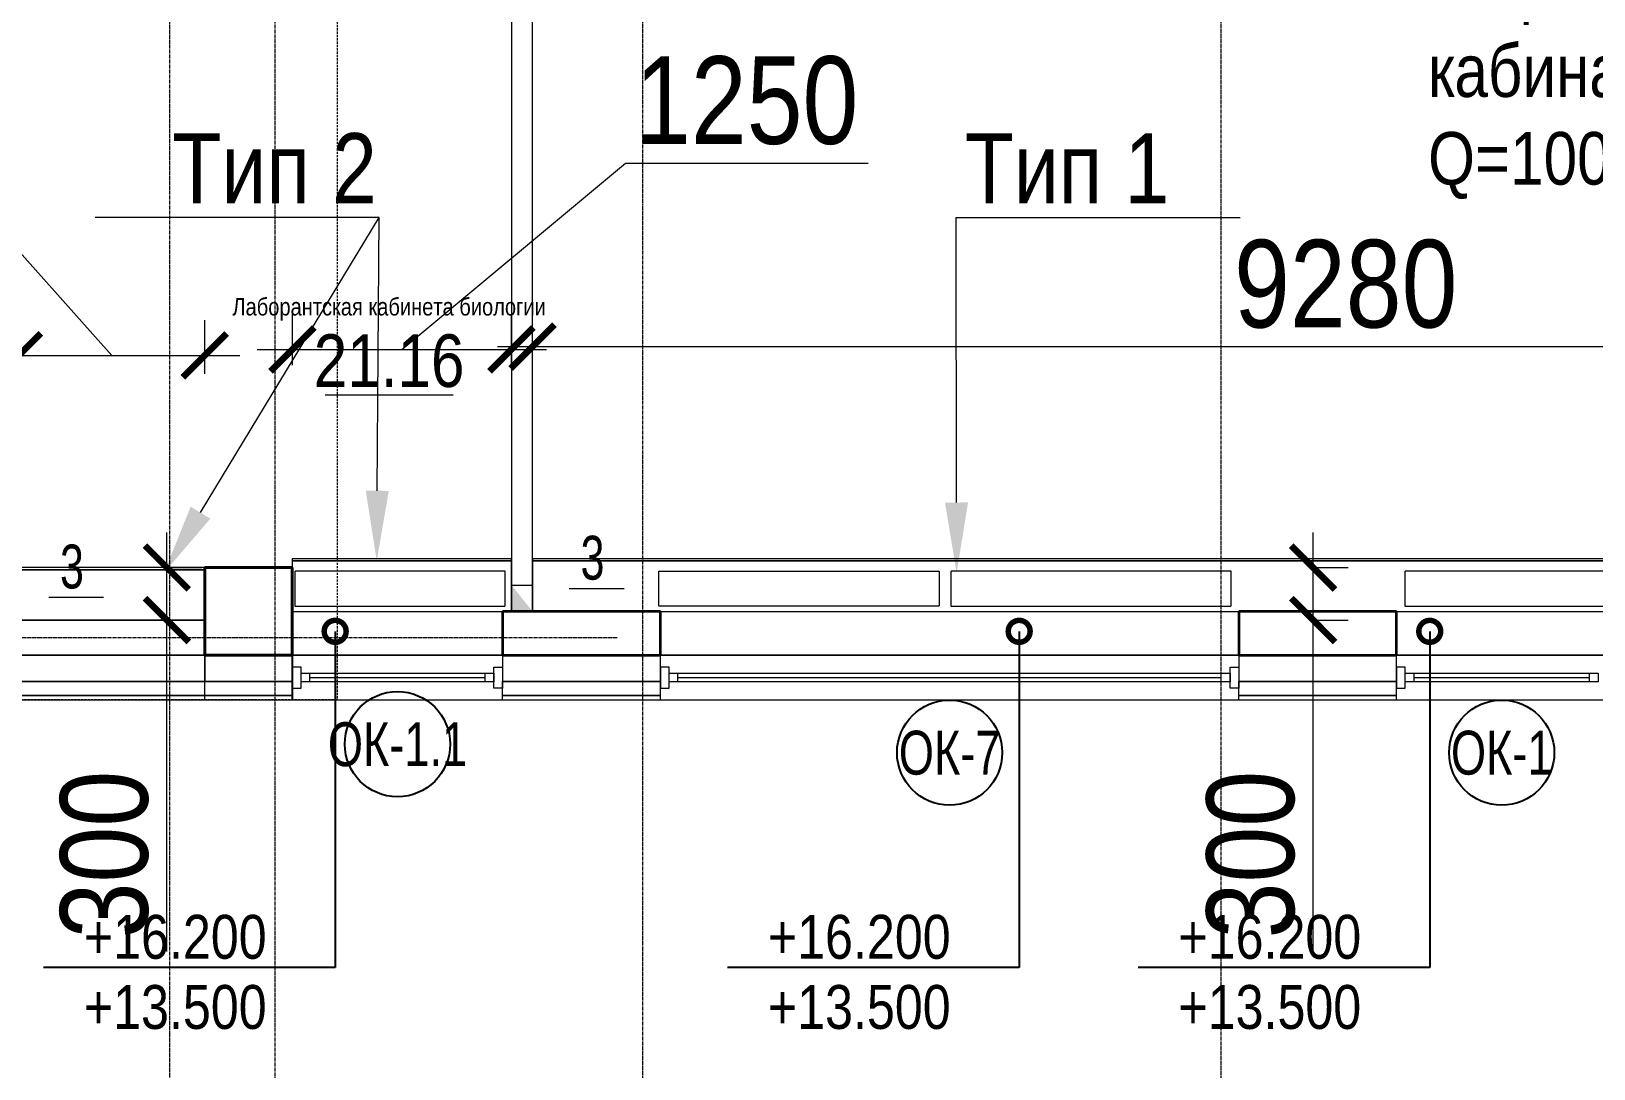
# Model space of a CAD drawing. Header units: millimetres. Extents: x -65509 to 912790, y 446 to 713294.
# Drawn here: x 471311 to 480226, y 503825 to 509741 of the extents above; entities that cross this region are included whole.
import ezdxf
from ezdxf import colors
from ezdxf.entities.mleader import LeaderData, LeaderLine
from ezdxf.enums import TextEntityAlignment as Align
from ezdxf.math import Vec2, Vec3

# ---------------------------------------------------------------- set-up
doc = ezdxf.new("R2010")
doc.units = ezdxf.units.MM
for name, pattern in [('CENTER2', [28.575, 19.05, -3.175, 3.175, -3.175]), ('DASHED', [19.05, 12.7, -6.35]), ('HIDDEN2', [4.7625, 3.175, -1.5875])]:
    doc.linetypes.add(name, pattern=pattern)
doc.layers.get('Defpoints').update_dxf_attribs({"color": 250})
for name, color, linetype, lineweight in [('A-AREA', 250, 'Continuous', 15), ('A-Wall_Материал_Газоблок_Контур', 250, 'Continuous', 0), ('АИ_Текст', 250, 'Continuous', 13), ('АР_Колонны', 250, 'Continuous', 30), ('АР_Окна', 250, 'Continuous', 5), ('АР_Окна марка', 250, 'Continuous', 9), ('АР_Отв. марка', 250, 'Continuous', 9), ('АР_площадь пом', 250, 'Continuous', 5), ('АР_Проем', 250, 'Continuous', 0), ('АР_Размеры обшивки', 250, 'Continuous', 5), ('АР_Стены ЖБ', 250, 'Continuous', 35), ('АР_Стены кирпич', 250, 'Continuous', 20), ('АР_Стены ПЕНОблок', 250, 'Continuous', 20), ('АР_Тонкая', 250, 'Continuous', 5), ('АР_Утеплитель', 250, 'Continuous', 0), ('КМ_Фахверки', 250, 'Continuous', 25), ('Марка окна', 250, 'Continuous', 25), ('ОВ_Отопление', 250, 'Continuous', 5), ('Размеры зашивки ГКЛ', 250, 'Continuous', 0), ('РД_Оси_100', 250, 'Continuous', 0)]:
    doc.layers.add(name, color=color, linetype=linetype, lineweight=lineweight)
doc.layers.add('АР_Делит', color=250, linetype='Continuous', lineweight=0, plot=False)
for name, color, linetype, lineweight, true_color in [('АР_Отопительные приборы', 1, 'HIDDEN2', 0, 0xff0000), ('Зашивка радиаторов тип 1 (фанера и МДФ)', 7, 'Continuous', 0, 0x000085), ('Зашивка радиаторов тип 2 (файерборд 2 слоя_керамогранит)', 7, 'Continuous', 0, 0xf40101)]:
    doc.layers.add(name, color=color, linetype=linetype, lineweight=lineweight, true_color=true_color)
doc.styles.add('Arial0', font='arial.ttf')
doc.styles.add('Arial_09', font='ARIALN.TTF', dxfattribs={"width": 0.9})
doc.styles.add('Isocpeur3', font='isocpeur.ttf')
doc.styles.add('style1', font='ARIALN.TTF')
doc.dimstyles.new('Dim200_ареал', dxfattribs={"dimscale": 100, "dimtxt": 5, "dimasz": 2.5, "dimexe": 2, "dimexo": 2, "dimgap": 1, "dimtad": 1, "dimzin": 12, "dimdsep": 46, "dimtxsty": 'style1', "dimblk": 'ARCHTICK', "dimcen": 3, "dimdle": 2, "dimclrd": 256, "dimclre": 256, "dimaunit": 1, "dimadec": 0, "dimazin": 3, "dimtfac": 1, "dimtmove": 1, "dimatfit": 3, "dimldrblk": 'OPEN30', "dimfxl": 5, "dimfxlon": 1, "dimtolj": 1, "dimtzin": 0, "dimlwd": 9, "dimlwe": 9, "dimarcsym": 0})

# ---------------------------------------------------------------- blocks, each defined once
blk = doc.blocks.new('_DotSmall')
at = {"color": 0, "linetype": 'ByBlock', "const_width": 0.5}
blk.add_lwpolyline([(-0.0625, 0, 1), (0.0625, 0, 1)], format="xyb", close=True, dxfattribs=at)
blk = doc.blocks.new('СОШ_2200_АР_ОСИ_М100_28.05.24')
at = {"layer": 'АР_Делит', "color": 5, "linetype": 'DASHED'}
blk.add_lwpolyline([(114955, 135155), (114955, -355), (93595.036, -355), (93595.036, 13855), (94145, 13855), (94145, 68320), (66055, 68320), (66055, 13857.73), (83455, 13857.73), (83455, -355), (45245, -355), (45245, 13145), (44695, 13145), (44695, 26755), (45245, 26755), (45245, 68320), (20455, 68320), (20455, 26755), (27955, 26755), (27955, 13145), (-355, 13145), (-355, 100855), (37145, 100855), (37145, 129155)], dxfattribs=at)
at = {"layer": 'РД_Оси_100', "linetype": 'CENTER2'}
for p, q in [((85200, -6155), (85200, 139938.679)), ((88500, -6155), (88500, 139938.679)), ((33000, 0), (85055, 0))]:
    blk.add_line(p, q, dxfattribs=at)
for points in [[(82500, 139938.679), (82500, -6155)], [(83100, 16208.195), (83100, -6155)]]:
    blk.add_lwpolyline(points, dxfattribs=at)
blk = doc.blocks.new('Bottom_R_1200')
at = {"layer": 'АР_Отопительные приборы'}
blk.add_lwpolyline([(-600, -100), (600, -100), (600, 100), (-600, 100)], close=True, dxfattribs=at)
blk = doc.blocks.new('Bottom_R_1600')
at = {"layer": 'АР_Отопительные приборы'}
blk.add_lwpolyline([(-800, -100), (800, -100), (800, 100), (-800, 100)], close=True, dxfattribs=at)
blk = doc.blocks.new('Bottom_L_1600')
at = {"layer": 'АР_Отопительные приборы'}
blk.add_lwpolyline([(800, -100), (-800, -100), (-800, 100), (800, 100)], close=True, dxfattribs=at)
blk = doc.blocks.new('_ArchTick')
at = {"color": 0, "linetype": 'ByBlock', "const_width": 0.15}
blk.add_lwpolyline([(-0.5, -0.5), (0.5, 0.5)], dxfattribs=at)
blk = doc.blocks.new('*D705')
at = {"layer": 'Defpoints', "color": 0, "lineweight": 25, "transparency": 16777216}
for p in [(472300.9, 507893), (471240.9, 507587.3), (472300.9, 507587.3)]:
    blk.add_point(p, dxfattribs=at)
at = {"layer": 'АР_Размеры обшивки', "lineweight": 9, "transparency": 16777216}
for p, q in [((470821.3, 508955.7), (469436.8, 508955.7)), ((471770.9, 507893), (470821.3, 508955.7)), ((471240.9, 507787.3), (471240.9, 508093)), ((472300.9, 507787.3), (472300.9, 508093)), ((471040.9, 507893), (472500.9, 507893))]:
    blk.add_line(p, q, dxfattribs=at)
at = {"layer": 'АР_Размеры обшивки', "lineweight": 9, "transparency": 16777216, "xscale": 250, "yscale": 250, "zscale": 250, "rotation": 180}
blk.add_blockref('_ArchTick', (471240.9, 507893), dxfattribs=at)
at = {"layer": 'АР_Размеры обшивки', "lineweight": 9, "transparency": 16777216, "xscale": 250, "yscale": 250, "zscale": 250}
blk.add_blockref('_ArchTick', (472300.9, 507893), dxfattribs=at)
at = {"layer": 'АР_Размеры обшивки', "color": 0, "transparency": 16777216, "insert": (470129, 509311), "char_height": 500, "attachment_point": 5, "style": 'style1'}
blk.add_mtext('\\A1;1060', dxfattribs=at)
blk = doc.blocks.new('_Open30')
at = {"color": 0, "linetype": 'ByBlock', "lineweight": -2}
for p, q in [((-1, 0.268), (0, 0)), ((0, 0), (-1, -0.268)), ((0, 0), (-1, 0))]:
    blk.add_line(p, q, dxfattribs=at)
blk = doc.blocks.new('*D706')
at = {"layer": 'Defpoints', "color": 0, "lineweight": 25, "transparency": 16777216}
for p in [(483450.9, 507943), (474170.9, 507631.1), (483450.9, 507637.3)]:
    blk.add_point(p, dxfattribs=at)
at = {"layer": 'АР_Размеры обшивки', "lineweight": 9, "transparency": 16777216}
for p, q in [((474170.9, 507831.1), (474170.9, 508143)), ((483450.9, 507837.3), (483450.9, 508143)), ((473970.9, 507943), (483650.9, 507943))]:
    blk.add_line(p, q, dxfattribs=at)
at = {"layer": 'АР_Размеры обшивки', "lineweight": 9, "transparency": 16777216, "xscale": 250, "yscale": 250, "zscale": 250, "rotation": 180}
blk.add_blockref('_ArchTick', (474170.9, 507943), dxfattribs=at)
at = {"layer": 'АР_Размеры обшивки', "lineweight": 9, "transparency": 16777216, "xscale": 250, "yscale": 250, "zscale": 250}
blk.add_blockref('_ArchTick', (483450.9, 507943), dxfattribs=at)
at = {"layer": 'АР_Размеры обшивки', "color": 0, "transparency": 16777216, "insert": (478810.9, 508298.3), "char_height": 500, "attachment_point": 5, "style": 'style1'}
blk.add_mtext('\\A1;9280', dxfattribs=at)
blk = doc.blocks.new('*D717')
at = {"layer": 'Defpoints', "color": 0, "lineweight": 25, "transparency": 16777216}
for p in [(474050.9, 507927), (472800.9, 507637.3), (474050.9, 507638.8)]:
    blk.add_point(p, dxfattribs=at)
at = {"layer": 'АР_Размеры обшивки', "lineweight": 9, "transparency": 16777216}
for p, q in [((473425.9, 507927), (474700.9, 508989.7)), ((474700.9, 508989.7), (476085.4, 508989.7)), ((472800.9, 507837.3), (472800.9, 508127)), ((474050.9, 507838.8), (474050.9, 508127)), ((472600.9, 507927), (474250.9, 507927))]:
    blk.add_line(p, q, dxfattribs=at)
at = {"layer": 'АР_Размеры обшивки', "lineweight": 9, "transparency": 16777216, "xscale": 250, "yscale": 250, "zscale": 250, "rotation": 180}
blk.add_blockref('_ArchTick', (472800.9, 507927), dxfattribs=at)
at = {"layer": 'АР_Размеры обшивки', "lineweight": 9, "transparency": 16777216, "xscale": 250, "yscale": 250, "zscale": 250}
blk.add_blockref('_ArchTick', (474050.9, 507927), dxfattribs=at)
at = {"layer": 'АР_Размеры обшивки', "color": 0, "transparency": 16777216, "insert": (475393.1, 509345), "char_height": 500, "attachment_point": 5, "style": 'style1'}
blk.add_mtext('\\A1;1250', dxfattribs=at)
blk = doc.blocks.new('*D718')
at = {"layer": 'Defpoints', "color": 0, "lineweight": 25, "transparency": 16777216}
for p in [(471959.5, 506683.3), (472084.9, 506683.3), (471954.5, 506383.3)]:
    blk.add_point(p, dxfattribs=at)
at = {"layer": 'АР_Размеры обшивки', "lineweight": 9, "transparency": 16777216}
for p, q in [((472084.9, 506183.3), (472084.9, 506883.3)), ((472084.9, 506683.3), (472284.9, 506683.3)), ((472084.9, 506383.3), (472284.9, 506383.3)), ((472084.9, 504494.2), (472084.9, 506383.3))]:
    blk.add_line(p, q, dxfattribs=at)
at = {"layer": 'АР_Размеры обшивки', "lineweight": 9, "transparency": 16777216, "xscale": 250, "yscale": 250, "zscale": 250}
for p, rotation in [((472084.9, 506683.3), 90), ((472084.9, 506383.3), 270)]:
    blk.add_blockref('_ArchTick', p, dxfattribs=dict(at, rotation=rotation))
at = {"layer": 'АР_Размеры обшивки', "color": 0, "transparency": 16777216, "insert": (471729.6, 505046.3), "char_height": 500, "attachment_point": 5, "rotation": 90, "style": 'style1'}
blk.add_mtext('\\A1;300', dxfattribs=at)
blk = doc.blocks.new('*D788')
at = {"layer": 'Defpoints', "color": 0, "lineweight": 25, "transparency": 16777216}
for p in [(478499.5, 506683.3), (478624.9, 506683.3), (478494.5, 506383.3)]:
    blk.add_point(p, dxfattribs=at)
at = {"layer": 'АР_Размеры обшивки', "lineweight": 9, "transparency": 16777216}
for p, q in [((478624.9, 506183.3), (478624.9, 506883.3)), ((478624.9, 506683.3), (478824.9, 506683.3)), ((478624.9, 506383.3), (478824.9, 506383.3)), ((478624.9, 504494.2), (478624.9, 506383.3))]:
    blk.add_line(p, q, dxfattribs=at)
at = {"layer": 'АР_Размеры обшивки', "lineweight": 9, "transparency": 16777216, "xscale": 250, "yscale": 250, "zscale": 250}
for p, rotation in [((478624.9, 506683.3), 90), ((478624.9, 506383.3), 270)]:
    blk.add_blockref('_ArchTick', p, dxfattribs=dict(at, rotation=rotation))
at = {"layer": 'АР_Размеры обшивки', "color": 0, "transparency": 16777216, "insert": (478269.6, 505046.3), "char_height": 500, "attachment_point": 5, "rotation": 90, "style": 'style1'}
blk.add_mtext('\\A1;300', dxfattribs=at)
blk = doc.blocks.new('MOK-МаркаПомещения1')
at = {"layer": 'A-AREA', "color": 0}
blk.add_line((-3.651, -1.944), (3.649, -1.944), dxfattribs=at)
at = {"layer": 'A-AREA', "color": 0, "style": 'style1'}
blk.add_attdef('АР-ПОМЕЩЕНИЕ:ПЛОЩАДЬ', text='', height=3, dxfattribs=at).set_placement((0, 0), align=Align.MIDDLE)
at = {"layer": 'Defpoints', "style": 'style1', "flags": 8}
blk.add_attdef('АР-ПОМЕЩЕНИЕ:НАИМЕНОВАНИЕ', text='', height=1, dxfattribs=at).set_placement((0, 2.956), align=Align.MIDDLE)
blk = doc.blocks.new('MOK-МаркаПроема инж.')
blk.add_line((-1.328, -1.754), (1.802, -1.754))
at = {"color": 0, "style": 'Arial0', "width": 0.7}
blk.add_attdef('АР-ПРОЕМ:Коробка', text='', height=2.5, dxfattribs=at).set_placement((0, 0), align=Align.MIDDLE)
blk = doc.blocks.new('МОК-Наименование')
at = {"layer": 'Defpoints'}
blk.add_circle((0, 0), 3, dxfattribs=at)
at = {"color": 0, "linetype": 'ByBlock', "lineweight": -2, "style": 'Isocpeur3', "width": 0.8, "flags": 4}
blk.add_attdef('АР-ОКНО:НАИМЕНОВАНИЕ', text='', height=2.5, dxfattribs=at).set_placement((0, 0), align=Align.MIDDLE)

msp = doc.modelspace()

# ---------------------------------------------------------------- hatches: boundary and pattern name
at = {"layer": 'ОВ_Отопление', "linetype": 'Continuous', "lineweight": 5}
for points in [[(474050.882, 506583.32), (474050.882, 506433.32), (474110.882, 506508.32)], [(474050.882, 506433.32), (474170.882, 506433.32), (474110.882, 506508.32)]]:
    msp.add_hatch(color=256, dxfattribs=at).paths.add_polyline_path(points, flags=0)

# ---------------------------------------------------------------- linework, layer by layer
msp.add_line((472800.882, 506183.318), (472800.882, 505928.318))
at = {"layer": 'АР_Колонны', "linetype": 'HIDDEN2', "lineweight": 25}
msp.add_line((472300.882, 506683.318), (472800.882, 506683.318), dxfattribs=at)
at = {"layer": 'АР_Колонны', "linetype": 'Continuous', "lineweight": 35}
msp.add_line((472800.882, 506683.318), (472300.882, 506683.318), dxfattribs=at)
at = {"layer": 'АР_Окна', "linetype": 'Continuous', "lineweight": 5}
for p, q in [((473900.882, 506030.818), (473900.882, 506080.818)), ((475000.882, 506030.818), (475000.882, 506080.818)), ((480200.882, 506030.818), (480200.882, 506080.818))]:
    msp.add_line(p, q, dxfattribs=at)
for points in [[(473950.882, 506115.818), (474000.882, 506115.818), (474000.882, 505995.818), (473950.882, 505995.818)], [(474950.882, 506115.818), (474900.882, 506115.818), (474900.882, 505995.818), (474950.882, 505995.818)]]:
    msp.add_lwpolyline(points, close=True, dxfattribs=at)
at = {"layer": 'АР_Стены ЖБ', "linetype": 'Continuous', "lineweight": 40}
msp.add_line((472800.882, 506683.318), (472300.882, 506683.318), dxfattribs=at)
at = {"layer": 'АР_Стены ЖБ', "linetype": 'Continuous', "lineweight": 35}
for p, q in [((474900.882, 506433.318), (474000.882, 506433.318)), ((474000.882, 506433.318), (474000.882, 506183.318)), ((474900.882, 506183.318), (474900.882, 506433.318)), ((474000.882, 506183.318), (474900.882, 506183.318))]:
    msp.add_line(p, q, dxfattribs=at)
at = {"layer": 'АР_Стены кирпич', "linetype": 'Continuous', "lineweight": 20}
for p, q in [((474050.882, 512243.318), (474050.882, 506433.318)), ((474170.882, 506433.318), (474170.882, 512243.318)), ((474050.882, 506433.318), (474170.882, 506433.318))]:
    msp.add_line(p, q, dxfattribs=at)
at = {"layer": 'АР_Тонкая', "linetype": 'Continuous', "lineweight": 5}
for p, q in [((474900.882, 506033.318), (474000.882, 506033.318)), ((474000.882, 505928.318), (474000.882, 506033.318)), ((474900.882, 505928.318), (474900.882, 506033.318)), ((474000.882, 505953.318), (474900.882, 505953.318)), ((474900.882, 505953.318), (474000.882, 505953.318)), ((474000.882, 505928.318), (474900.882, 505928.318))]:
    msp.add_line(p, q, dxfattribs=at)
at = {"layer": 'АР_Утеплитель', "linetype": 'Continuous', "lineweight": 0}
for p, q in [((474900.882, 506183.318), (474000.882, 506183.318)), ((474000.882, 506183.318), (474000.882, 506033.318)), ((474900.882, 506033.318), (474900.882, 506183.318)), ((474000.882, 506033.318), (474900.882, 506033.318))]:
    msp.add_line(p, q, dxfattribs=at)
at = {"layer": 'Зашивка радиаторов тип 1 (фанера и МДФ)', "linetype": 'Continuous', "lineweight": 0}
for p, q in [((474170.882, 506733.32), (474170.882, 506720.82)), ((483450.882, 506733.318), (474170.882, 506733.32)), ((474170.882, 506720.82), (474170.882, 506433.32)), ((483450.882, 506720.818), (474170.882, 506720.82)), ((474170.882, 506720.82), (483450.882, 506720.818))]:
    msp.add_line(p, q, dxfattribs=at)
at = {"layer": 'Зашивка радиаторов тип 2 (файерборд 2 слоя_керамогранит)', "linetype": 'Continuous', "lineweight": 0}
for p, q in [((472800.882, 506733.318), (472800.882, 506720.818)), ((474050.882, 506733.318), (472800.882, 506733.318)), ((474050.882, 506720.818), (472800.882, 506720.818)), ((472800.882, 506720.818), (474050.882, 506720.818)), ((474050.882, 506720.818), (474050.882, 506733.318)), ((474050.882, 506433.318), (474050.882, 506720.818)), ((472300.882, 506683.318), (471240.882, 506683.318)), ((472300.882, 506670.818), (471240.882, 506670.818)), ((471240.882, 506670.818), (472300.882, 506670.818)), ((472300.882, 506670.818), (472300.882, 506683.318))]:
    msp.add_line(p, q, dxfattribs=at)
at = {"layer": 'КМ_Фахверки', "lineweight": 5}
msp.add_lwpolyline([(435451.032, 597333.318), (504300.882, 597333.318), (504300.882, 506183.318), (435100.882, 506183.318), (435100.882, 574808.318), (435451.032, 574808.318), (435451.032, 597333.318)], dxfattribs=at)
at = {"layer": 'ОВ_Отопление', "linetype": 'Continuous', "lineweight": 9}
for p, q in [((474050.882, 506433.32), (474050.882, 506583.32)), ((474050.882, 506583.32), (474170.882, 506583.32)), ((474170.882, 506433.32), (474170.882, 506583.32)), ((474050.882, 506433.32), (474170.882, 506433.32))]:
    msp.add_line(p, q, dxfattribs=at)

# ---------------------------------------------------------------- block references
at = {"layer": 'АР_Отв. марка', "linetype": 'Continuous', "lineweight": 9, "xscale": 100, "yscale": 100, "zscale": 100}
for p in [(471543.623, 506689.201), (474513.622, 506739.202)]:
    msp.add_blockref('MOK-МаркаПроема инж.', p, dxfattribs=at).add_auto_attribs({'АР-ПРОЕМ:Коробка': '3'})
at = {"layer": 'АР_Отопительные приборы', "rotation": 180}
msp.add_blockref('Bottom_R_1200', (473415.519, 506563.318), dxfattribs=at)
at = {"layer": 'АР_Отопительные приборы'}
for name, p in [('Bottom_L_1600', (475692.184, 506563.318)), ('Bottom_R_1600', (477357.417, 506563.318)), ('Bottom_R_1200', (479748.255, 506563.318))]:
    msp.add_blockref(name, p, dxfattribs=at)
at = {"layer": 'АР_площадь пом', "linetype": 'Continuous', "lineweight": 5}
ref = msp.add_blockref('MOK-МаркаПомещения1', (473353.107, 507862.99), dxfattribs=dict(at, xscale=100, yscale=100, zscale=100))
ref.add_attrib('АР-ПОМЕЩЕНИЕ:НАИМЕНОВАНИЕ', 'Лаборантская кабинета биологии', dxfattribs={"layer": 'Defpoints', "height": 100, "style": 'style1'}).set_placement((473353.107, 508158.553), align=Align.MIDDLE)
ref.add_attrib('АР-ПОМЕЩЕНИЕ:ПЛОЩАДЬ', '21.16', dxfattribs={"layer": 'A-AREA', "color": 0, "height": 300, "style": 'style1'}).set_placement((473353.107, 507862.99), align=Align.MIDDLE)

# ---------------------------------------------------------------- dimensions: what is measured, and where the dimension line sits
at = {"layer": 'АР_Размеры обшивки'}
for base, p1, p2, picture, middle in [((474050.882, 507927.049), (472800.882, 507637.318), (474050.882, 507638.818), '*D717', (474800.882, 508989.737)), ((472300.882, 507893.049), (471240.882, 507587.318), (472300.882, 507587.318), '*D705', (470721.277, 508955.737))]:
    dim = msp.add_linear_dim(base=base, p1=p1, p2=p2, dimstyle='Dim200_ареал', override={"dimdec": 0}, dxfattribs=at)
    dim.commit()
    dim.dimension.update_dxf_attribs({"geometry": picture, "text_midpoint": middle, "dimtype": 160})
dim = msp.add_linear_dim(base=(483450.882, 507943.049), p1=(474170.882, 507631.069), p2=(483450.882, 507637.318), dimstyle='Dim200_ареал', override={"dimdec": 0}, dxfattribs=at)
dim.commit()
dim.dimension.update_dxf_attribs({"geometry": '*D706', "text_midpoint": (478810.882, 508298.336)})

# ---------------------------------------------------------------- leaders
at = {"layer": 'АИ_Текст', "lineweight": 5}
ml = msp.add_multileader_mtext('Standard', dxfattribs=at)
ml.set_content('Лифт №3\\Pкабина 2100х1100х2200h\\PQ=1000 кг', color=256, style='style1')
ml.set_leader_properties(color=256)
ml.build(insert=Vec2(0, 0))
ml.multileader.update_dxf_attribs({"has_dogleg": 0, "text_left_attachment_type": 6, "text_right_attachment_type": 6, "arrow_head_size": 300, "scale": 100})
ctx = ml.context
ctx.base_point, ctx.scale, ctx.char_height, ctx.arrow_head_size, ctx.landing_gap_size, ctx.plane_origin, ctx.plane_x_axis, ctx.plane_y_axis = Vec3(479230.668, 509806.659), 100, 300, 300, 50, Vec3(491086.252, 514468.768), Vec3(1, 0.00000001), Vec3(-0.00000001, 1)
ctx.left_attachment, ctx.right_attachment = 6, 6
notes = []
notes.append((ctx, [(0, (1, 1, 0), (484119.481, 509806.659), (-1, -0.00000001), 800, [(0, [(484644.29, 511083.318)], 0, [])])]))
ctx.mtext.insert, ctx.mtext.text_direction, ctx.mtext.rotation, ctx.mtext.flow_direction = Vec3(479280.668, 510166.659), Vec3(1, 0.00000001), 0.00000001, 5
at = {"layer": 'Размеры зашивки ГКЛ'}
ml = msp.add_multileader_mtext('Standard', dxfattribs=at)
ml.set_content('\\pxsm1;Тип 2 ', color=(0, 0, 138), style='style1')
ml.set_leader_properties(color=256, linetype='ByLayer', lineweight=9)
ml.build(insert=Vec2(0, 0))
ml.multileader.update_dxf_attribs({"has_dogleg": 0, "text_left_attachment_type": 6, "text_right_attachment_type": 6, "text_bottom_attachment_type": 10, "dogleg_length": 25, "arrow_head_size": 400})
ctx = ml.context
ctx.base_point, ctx.char_height, ctx.arrow_head_size, ctx.landing_gap_size, ctx.plane_origin = Vec3(472066.216, 508679.84), 400, 400, 50, Vec3(465207.028, 515650.405)
ctx.left_attachment, ctx.right_attachment, ctx.top_attachment = 6, 6, 10
notes.append((ctx, [(1, (1, 1, 0), (473322.185, 508679.84), (-1, 0), 25, [(1, [(472069.634, 506653.926)], 0, []), (0, [(473282.488, 506720.818)], 0, [])])]))
ctx.mtext.insert, ctx.mtext.width, ctx.mtext.defined_height, ctx.mtext.line_spacing_factor, ctx.mtext.flow_direction = Vec3(472116.216, 509159.84), 1668.44707, 600, 0.3, 5
ml = msp.add_multileader_mtext('Standard', dxfattribs=at)
ml.set_content('\\pxsm1;Тип 1 ', color=(0, 0, 138), style='style1')
ml.set_leader_properties(color=256, linetype='ByLayer', lineweight=9)
ml.build(insert=Vec2(0, 0))
ml.multileader.update_dxf_attribs({"has_dogleg": 0, "text_left_attachment_type": 6, "text_right_attachment_type": 6, "text_bottom_attachment_type": 10, "dogleg_length": 25, "arrow_head_size": 400})
ctx = ml.context
ctx.base_point, ctx.char_height, ctx.arrow_head_size, ctx.landing_gap_size, ctx.plane_origin = Vec3(476587.605, 508679.84), 400, 400, 50, Vec3(469728.417, 515650.405)
ctx.left_attachment, ctx.right_attachment, ctx.top_attachment = 6, 6, 10
notes.append((ctx, [(0, (1, 1, 0), (476562.605, 508679.84), (1, 0), 25, [(1, [(476591.023, 506653.926)], 0, [])])]))
ctx.mtext.insert, ctx.mtext.width, ctx.mtext.defined_height, ctx.mtext.line_spacing_factor, ctx.mtext.flow_direction = Vec3(476637.605, 509159.84), 1668.44707, 600, 0.3, 5
for ctx, leaders in notes:
    for number, flags, end, landing, length, lines in leaders:
        leader = LeaderData()
        leader.index, (leader.has_last_leader_line, leader.has_dogleg_vector, leader.attachment_direction) = number, flags
        leader.last_leader_point, leader.dogleg_vector, leader.dogleg_length = Vec3(end), Vec3(landing), length
        for number, points, colour, breaks in lines:
            line = LeaderLine()
            line.index, line.vertices, line.color, line.breaks = number, Vec3.list(points), colors.encode_raw_color(colour), breaks
            leader.lines.append(line)
        ctx.leaders.append(leader)

# ---------------------------------------------------------------- next in the draw order: leaders
at = {"layer": 'Марка окна', "lineweight": 0, "ltscale": 20}
ml = msp.add_multileader_mtext('Standard', dxfattribs=at)
ml.set_content('+16.200\\P+13.500', color=256, style='style1')
ml.set_leader_properties(color=256, linetype='ByLayer', lineweight=-1)
ml.set_arrow_properties(name='DOTSMALL')
ml.build(insert=Vec2(0, 0))
ml.multileader.update_dxf_attribs({"text_left_attachment_type": 6, "text_right_attachment_type": 6, "dogleg_length": 200, "arrow_head_size": 250})
ctx = ml.context
ctx.base_point, ctx.char_height, ctx.arrow_head_size, ctx.landing_gap_size, ctx.plane_origin = Vec3(471611.156, 504402.413), 250, 250, 0, Vec3(471364.969, 503717.886)
ctx.left_attachment, ctx.right_attachment = 6, 6
notes = []
notes.append((ctx, [(0, (1, 1, 0), (473045.069, 504402.413), (-1, 0), 420.441, [(0, [(473045.26, 506319.297)], 0, [])])]))
ctx.mtext.insert, ctx.mtext.line_spacing_factor, ctx.mtext.flow_direction = Vec3(471611.156, 504702.413), 0.96, 5
ctx.mtext.has_bg_fill, ctx.mtext.bg_color, ctx.mtext.bg_scale_factor, ctx.mtext.bg_transparency, ctx.mtext.use_window_bg_color = 1, -1027028792, 1.5, 0, 1
ml = msp.add_multileader_mtext('Standard', dxfattribs=at)
ml.set_content('+16.200\\P+13.500', color=256, style='style1')
ml.set_leader_properties(color=256, linetype='ByLayer', lineweight=-1)
ml.set_arrow_properties(name='DOTSMALL')
ml.build(insert=Vec2(0, 0))
ml.multileader.update_dxf_attribs({"text_left_attachment_type": 6, "text_right_attachment_type": 6, "dogleg_length": 200, "arrow_head_size": 250})
ctx = ml.context
ctx.base_point, ctx.char_height, ctx.arrow_head_size, ctx.landing_gap_size, ctx.plane_origin = Vec3(475513.673, 504402.413), 250, 250, 0, Vec3(475267.486, 503717.886)
ctx.left_attachment, ctx.right_attachment = 6, 6
notes.append((ctx, [(0, (1, 1, 0), (476947.586, 504402.413), (-1, 0), 420.441, [(0, [(476947.777, 506319.297)], 0, [])])]))
ctx.mtext.insert, ctx.mtext.line_spacing_factor, ctx.mtext.flow_direction = Vec3(475513.673, 504702.413), 0.96, 5
ctx.mtext.has_bg_fill, ctx.mtext.bg_color, ctx.mtext.bg_scale_factor, ctx.mtext.bg_transparency, ctx.mtext.use_window_bg_color = 1, -1027028792, 1.5, 0, 1
ml = msp.add_multileader_mtext('Standard', dxfattribs=at)
ml.set_content('+16.200\\P+13.500', color=256, style='style1')
ml.set_leader_properties(color=256, linetype='ByLayer', lineweight=-1)
ml.set_arrow_properties(name='DOTSMALL')
ml.build(insert=Vec2(0, 0))
ml.multileader.update_dxf_attribs({"text_left_attachment_type": 6, "text_right_attachment_type": 6, "dogleg_length": 200, "arrow_head_size": 250})
ctx = ml.context
ctx.base_point, ctx.char_height, ctx.arrow_head_size, ctx.landing_gap_size, ctx.plane_origin = Vec3(477856.003, 504402.413), 250, 250, 0, Vec3(477609.816, 503717.886)
ctx.left_attachment, ctx.right_attachment = 6, 6
notes.append((ctx, [(0, (1, 1, 0), (479289.916, 504402.413), (-1, 0), 420.441, [(0, [(479290.107, 506319.297)], 0, [])])]))
ctx.mtext.insert, ctx.mtext.line_spacing_factor, ctx.mtext.flow_direction = Vec3(477856.003, 504702.413), 0.96, 5
ctx.mtext.has_bg_fill, ctx.mtext.bg_color, ctx.mtext.bg_scale_factor, ctx.mtext.bg_transparency, ctx.mtext.use_window_bg_color = 1, -1027028792, 1.5, 0, 1
for ctx, leaders in notes:
    for number, flags, end, landing, length, lines in leaders:
        leader = LeaderData()
        leader.index, (leader.has_last_leader_line, leader.has_dogleg_vector, leader.attachment_direction) = number, flags
        leader.last_leader_point, leader.dogleg_vector, leader.dogleg_length = Vec3(end), Vec3(landing), length
        for number, points, colour, breaks in lines:
            line = LeaderLine()
            line.index, line.vertices, line.color, line.breaks = number, Vec3.list(points), colors.encode_raw_color(colour), breaks
            leader.lines.append(line)
        ctx.leaders.append(leader)

# ---------------------------------------------------------------- next in the draw order: linework, layer by layer
at = {"layer": 'A-Wall_Материал_Газоблок_Контур', "linetype": 'Continuous', "lineweight": 0}
for p, q in [((474000.882, 506183.318), (472800.882, 506183.318)), ((478200.882, 506183.318), (474900.882, 506183.318)), ((480300.882, 506183.318), (479100.882, 506183.318)), ((472800.882, 505928.318), (474000.882, 505928.318)), ((474900.882, 505928.318), (478200.882, 505928.318)), ((479100.882, 505928.318), (480300.882, 505928.318))]:
    msp.add_line(p, q, dxfattribs=at)
at = {"layer": 'АР_Колонны', "linetype": 'HIDDEN2', "lineweight": 25}
for p, q in [((472300.882, 506183.318), (472300.882, 506683.318)), ((472800.882, 506683.318), (472800.882, 506183.318)), ((472800.882, 506183.318), (472300.882, 506183.318))]:
    msp.add_line(p, q, dxfattribs=at)
at = {"layer": 'АР_Колонны', "linetype": 'Continuous', "lineweight": 35}
for p, q in [((472300.882, 506683.318), (472300.882, 506183.318)), ((472800.882, 506183.318), (472800.882, 506683.318)), ((472300.882, 506183.318), (472800.882, 506183.318))]:
    msp.add_line(p, q, dxfattribs=at)
at = {"layer": 'АР_Окна', "linetype": 'Continuous', "lineweight": 5}
for p, q in [((472800.882, 506183.318), (474000.882, 506183.318)), ((474900.882, 506183.318), (478200.882, 506183.318)), ((479100.882, 506183.318), (480300.882, 506183.318)), ((472900.882, 506030.818), (472900.882, 506080.818)), ((478100.882, 506030.818), (478100.882, 506080.818)), ((479200.882, 506030.818), (479200.882, 506080.818)), ((472900.882, 506055.818), (473900.882, 506055.818)), ((475000.882, 506055.818), (478100.882, 506055.818)), ((479200.882, 506055.818), (480200.882, 506055.818)), ((472800.882, 505928.318), (474000.882, 505928.318)), ((474900.882, 505928.318), (478200.882, 505928.318)), ((479100.882, 505928.318), (480300.882, 505928.318))]:
    msp.add_line(p, q, dxfattribs=at)
for points in [[(472850.882, 506115.818), (472800.882, 506115.818), (472800.882, 505995.818), (472850.882, 505995.818)], [(472850.882, 506030.818), (472850.882, 506080.818), (473950.882, 506080.818), (473950.882, 506030.818)], [(474950.882, 506030.818), (474950.882, 506080.818), (478150.882, 506080.818), (478150.882, 506030.818)], [(478150.882, 506115.818), (478200.882, 506115.818), (478200.882, 505995.818), (478150.882, 505995.818)], [(479150.882, 506115.818), (479100.882, 506115.818), (479100.882, 505995.818), (479150.882, 505995.818)], [(479150.882, 506030.818), (479150.882, 506080.818), (480250.882, 506080.818), (480250.882, 506030.818)]]:
    msp.add_lwpolyline(points, close=True, dxfattribs=at)
at = {"layer": 'АР_Проем', "linetype": 'Continuous', "lineweight": 0}
for p, q in [((472800.882, 506433.318), (474000.882, 506433.318)), ((474900.882, 506433.318), (478200.882, 506433.318)), ((479100.882, 506433.318), (480300.882, 506433.318)), ((472800.882, 506183.318), (474000.882, 506183.318)), ((474900.882, 506183.318), (478200.882, 506183.318)), ((479100.882, 506183.318), (480300.882, 506183.318))]:
    msp.add_line(p, q, dxfattribs=at)
at = {"layer": 'АР_Стены ЖБ', "linetype": 'Continuous', "lineweight": 40}
for p, q in [((472300.882, 506683.318), (472300.882, 506183.318)), ((472800.882, 506183.318), (472800.882, 506683.318)), ((472300.882, 506183.318), (472800.882, 506183.318))]:
    msp.add_line(p, q, dxfattribs=at)
at = {"layer": 'АР_Стены ЖБ', "linetype": 'Continuous', "lineweight": 35}
for p, q in [((479100.882, 506433.318), (478200.882, 506433.318)), ((478200.882, 506433.318), (478200.882, 506183.318)), ((479100.882, 506183.318), (479100.882, 506433.318)), ((478200.882, 506183.318), (479100.882, 506183.318))]:
    msp.add_line(p, q, dxfattribs=at)
at = {"layer": 'АР_Стены ПЕНОблок', "linetype": 'Continuous', "lineweight": 20}
for p, q in [((472300.882, 506383.318), (469300.882, 506383.318)), ((472300.882, 506183.318), (472300.882, 506383.318)), ((469300.882, 506183.318), (472300.882, 506183.318))]:
    msp.add_line(p, q, dxfattribs=at)
at = {"layer": 'АР_Тонкая', "linetype": 'Continuous', "lineweight": 5}
for p, q in [((472300.882, 506033.318), (469300.882, 506033.318)), ((472300.882, 505928.318), (472300.882, 506033.318)), ((472800.882, 506033.318), (472300.882, 506033.318)), ((472300.882, 505928.318), (472300.882, 506033.318)), ((472800.882, 505928.318), (472800.882, 506033.318)), ((479100.882, 506033.318), (478200.882, 506033.318)), ((478200.882, 505928.318), (478200.882, 506033.318)), ((479100.882, 505928.318), (479100.882, 506033.318)), ((469300.882, 505953.318), (472300.882, 505953.318)), ((472300.882, 505953.318), (469300.882, 505953.318)), ((469300.882, 505928.318), (472300.882, 505928.318)), ((472300.882, 505953.318), (472800.882, 505953.318)), ((472800.882, 505953.318), (472300.882, 505953.318)), ((472300.882, 505928.318), (472800.882, 505928.318)), ((478200.882, 505953.318), (479100.882, 505953.318)), ((479100.882, 505953.318), (478200.882, 505953.318)), ((478200.882, 505928.318), (479100.882, 505928.318))]:
    msp.add_line(p, q, dxfattribs=at)
at = {"layer": 'АР_Утеплитель', "linetype": 'Continuous', "lineweight": 0}
for p, q in [((472300.882, 506183.318), (469300.882, 506183.318)), ((472300.882, 506033.318), (472300.882, 506183.318)), ((472800.882, 506183.318), (472300.882, 506183.318)), ((472300.882, 506183.318), (472300.882, 506033.318)), ((472800.882, 506033.318), (472800.882, 506183.318)), ((479100.882, 506183.318), (478200.882, 506183.318)), ((478200.882, 506183.318), (478200.882, 506033.318)), ((479100.882, 506033.318), (479100.882, 506183.318)), ((469300.882, 506033.318), (472300.882, 506033.318)), ((472300.882, 506033.318), (472800.882, 506033.318)), ((478200.882, 506033.318), (479100.882, 506033.318))]:
    msp.add_line(p, q, dxfattribs=at)
at = {"layer": 'Зашивка радиаторов тип 1 (фанера и МДФ)', "linetype": 'Continuous', "lineweight": 0}
msp.add_line((474170.882, 506433.32), (483450.882, 506433.318), dxfattribs=at)
at = {"layer": 'Зашивка радиаторов тип 2 (файерборд 2 слоя_керамогранит)', "linetype": 'Continuous', "lineweight": 0}
for p, q in [((472800.882, 506720.818), (472800.882, 506433.318)), ((472300.882, 506383.318), (472300.882, 506670.818)), ((471240.882, 506383.318), (472300.882, 506383.318)), ((472800.882, 506433.318), (474050.882, 506433.318))]:
    msp.add_line(p, q, dxfattribs=at)

# ---------------------------------------------------------------- next in the draw order: block references
at = {"layer": 'АР_Окна марка', "linetype": 'Continuous', "lineweight": 9}
ref = msp.add_blockref('МОК-Наименование', (473400.882, 505675.842, -900), dxfattribs=dict(at, xscale=100, yscale=100, zscale=100))
ref.add_attrib('АР-ОКНО:НАИМЕНОВАНИЕ', 'ОК-1.1', dxfattribs={"layer": '0', "color": 0, "linetype": 'ByBlock', "lineweight": -2, "height": 250, "style": 'Arial_09', "width": 0.9}).set_placement((473400.882, 505675.842, -900), align=Align.MIDDLE)
ref = msp.add_blockref('МОК-Наименование', (476550.882, 505627.525, -900), dxfattribs=dict(at, xscale=100, yscale=100, zscale=100))
ref.add_attrib('АР-ОКНО:НАИМЕНОВАНИЕ', 'ОК-7', dxfattribs={"layer": '0', "color": 0, "linetype": 'ByBlock', "lineweight": -2, "height": 250, "style": 'Arial_09', "width": 0.9}).set_placement((476550.882, 505627.525, -900), align=Align.MIDDLE)
ref = msp.add_blockref('МОК-Наименование', (479700.882, 505627.525, -900), dxfattribs=dict(at, xscale=100, yscale=100, zscale=100))
ref.add_attrib('АР-ОКНО:НАИМЕНОВАНИЕ', 'ОК-1', dxfattribs={"layer": '0', "color": 0, "linetype": 'ByBlock', "lineweight": -2, "height": 250, "style": 'Arial_09', "width": 0.9}).set_placement((479700.882, 505627.525, -900), align=Align.MIDDLE)
at = {"layer": 'РД_Оси_100'}
msp.add_blockref('СОШ_2200_АР_ОСИ_М100_28.05.24', (389600.882, 506283.318), dxfattribs=at)

# ---------------------------------------------------------------- next in the draw order: dimensions: what is measured, and where the dimension line sits
at = {"layer": 'АР_Размеры обшивки'}
for base, p1, p2, picture, middle in [((472084.882, 506683.318), (471954.466, 506383.318), (471959.466, 506683.318), '*D718', (472076.466, 505046.266)), ((478624.882, 506683.318), (478494.466, 506383.318), (478499.466, 506683.318), '*D788', (478616.466, 505046.266))]:
    dim = msp.add_linear_dim(base=base, p1=p1, p2=p2, angle=90, dimstyle='Dim200_ареал', override={"dimdec": 0}, dxfattribs=at)
    dim.commit()
    dim.dimension.update_dxf_attribs({"geometry": picture, "text_midpoint": middle, "dimtype": 160})

doc.saveas('drawing.dxf')
